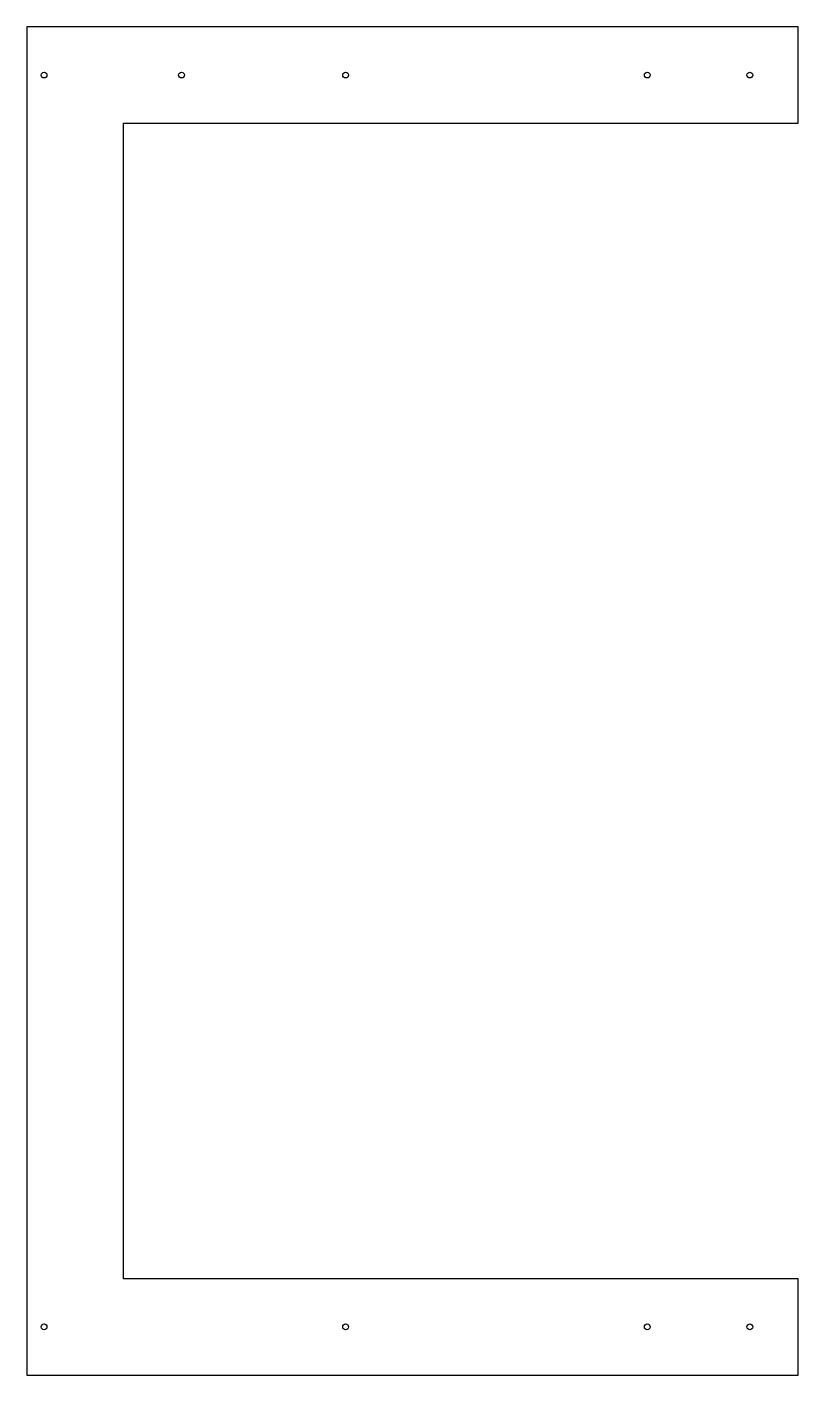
# Model space of a CAD drawing. Header units: millimetres. Extents: x -44 to 356, y -1873 to -1173.
import ezdxf

# ---------------------------------------------------------------- set-up
doc = ezdxf.new("R2010")
doc.units = ezdxf.units.MM
doc.layers.get('0').update_dxf_attribs({"linetype": 'CONTINUOUS'})

msp = doc.modelspace()

# ---------------------------------------------------------------- linework, layer by layer
msp.add_lwpolyline([(355.79, -1872.8), (355.79, -1822.8), (5.79, -1822.8), (5.79, -1222.8), (355.79, -1222.8), (355.79, -1172.8), (-44.21, -1172.8), (-44.21, -1872.8)], close=True)
for centre in [(-35.35, -1197.8), (35.97, -1197.8), (121.1, -1197.8), (277.56, -1197.8), (330.79, -1197.8), (-35.35, -1847.8), (121.1, -1847.8), (277.56, -1847.8), (330.79, -1847.8)]:
    msp.add_circle(centre, 1.5)

doc.saveas('drawing.dxf')
